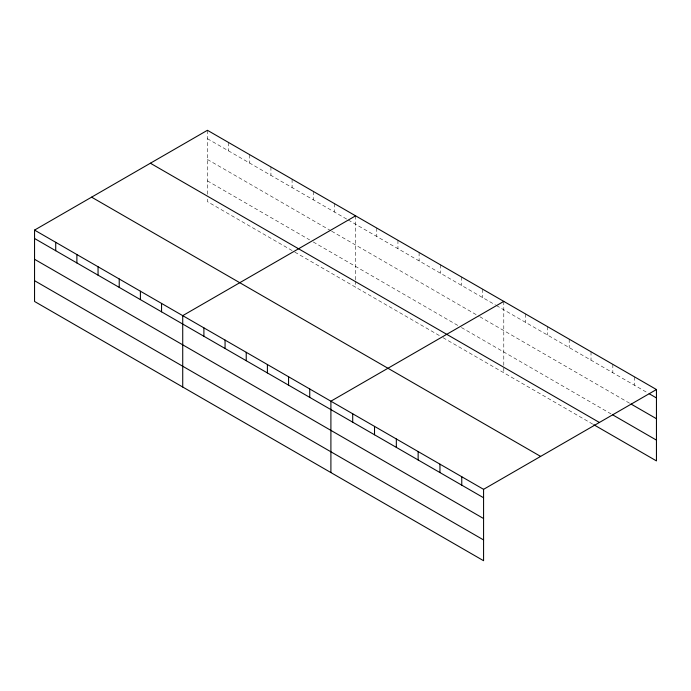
<?xml version="1.0" encoding="UTF-8"?>
<svg xmlns="http://www.w3.org/2000/svg" width="691" height="691" viewBox="0 0 691 691"><rect width="100%" height="100%" fill="white"/><g stroke="black" fill="none" stroke-linecap="round" stroke-linejoin="round"><path stroke-width="0.52" stroke-dasharray="3.46 2.59" d="M207.43 138.692L347.323 219.462M348.238 219.997L495.499 305.007M496.423 305.543L648.27 393.214M207.43 159.474L330.756 230.673M331.671 231.209L478.932 316.228M479.856 316.754L630.097 403.501M207.43 180.878L309.585 239.863M313.265 241.988L457.762 325.409M461.441 327.543L611.017 413.892M292.094 250.548L207.43 201.66L207.43 198.542M294.858 252.137L440.279 336.094M443.035 337.692L592.835 424.179M634.64 376.94L634.64 385.345M612.831 364.347L612.831 372.751M591.021 351.754L591.021 360.158M569.211 339.16L569.211 347.573M547.402 326.575L547.402 334.98M525.592 313.982L525.592 322.386M503.782 301.388L503.782 372.76M482.612 289.166L482.612 297.571M461.441 276.944L461.441 285.348M440.279 264.722L440.279 273.126M419.109 252.5L419.109 260.904M397.938 240.278L397.938 248.682M376.768 228.056L376.768 236.469M355.606 215.834L355.606 279.941M355.606 280.978L355.606 287.214M334.435 203.62L334.435 212.025M313.265 191.398L313.265 199.803M292.094 179.176L292.094 187.581M270.932 166.954L270.932 175.359M249.762 154.732L249.762 163.136M228.591 142.51L228.591 150.914M207.43 130.288L207.43 194.387"/><path stroke-width="1.04" d="M483.57 518.526L483.57 489.34L34.55 230.094L34.55 301.466L483.57 560.712L483.57 518.526L34.55 259.28M593.75 424.706L656.45 460.906L656.45 389.534L207.43 130.288L34.55 230.094M355.606 215.834L182.726 315.649L182.726 387.02M503.782 301.388L330.903 401.195L330.903 472.566M483.57 489.34L656.45 389.534M649.177 393.74L656.45 397.938M631.004 404.028L656.45 418.711M612.831 414.937L656.45 440.124M150.379 163.223L599.399 422.469M91.601 197.16L540.621 456.406M34.55 238.499L483.57 497.745M34.55 280.693L483.57 539.93M461.761 476.747L461.761 485.151M439.951 464.153L439.951 472.558M418.141 451.56L418.141 459.973M396.332 438.975L396.332 447.379M374.522 426.382L374.522 434.786M352.712 413.788L352.712 422.192M309.741 388.973L309.741 397.377M288.57 376.75L288.57 385.163M267.4 364.528L267.4 372.941M246.229 352.315L246.229 360.719M225.067 340.093L225.067 348.497M203.897 327.871L203.897 336.275M161.556 303.427L161.556 311.831M140.394 291.205L140.394 299.609M119.223 278.983L119.223 287.387M98.053 266.761L98.053 275.165M76.882 254.538L76.882 262.943M55.721 242.316L55.721 250.721"/></g></svg>
